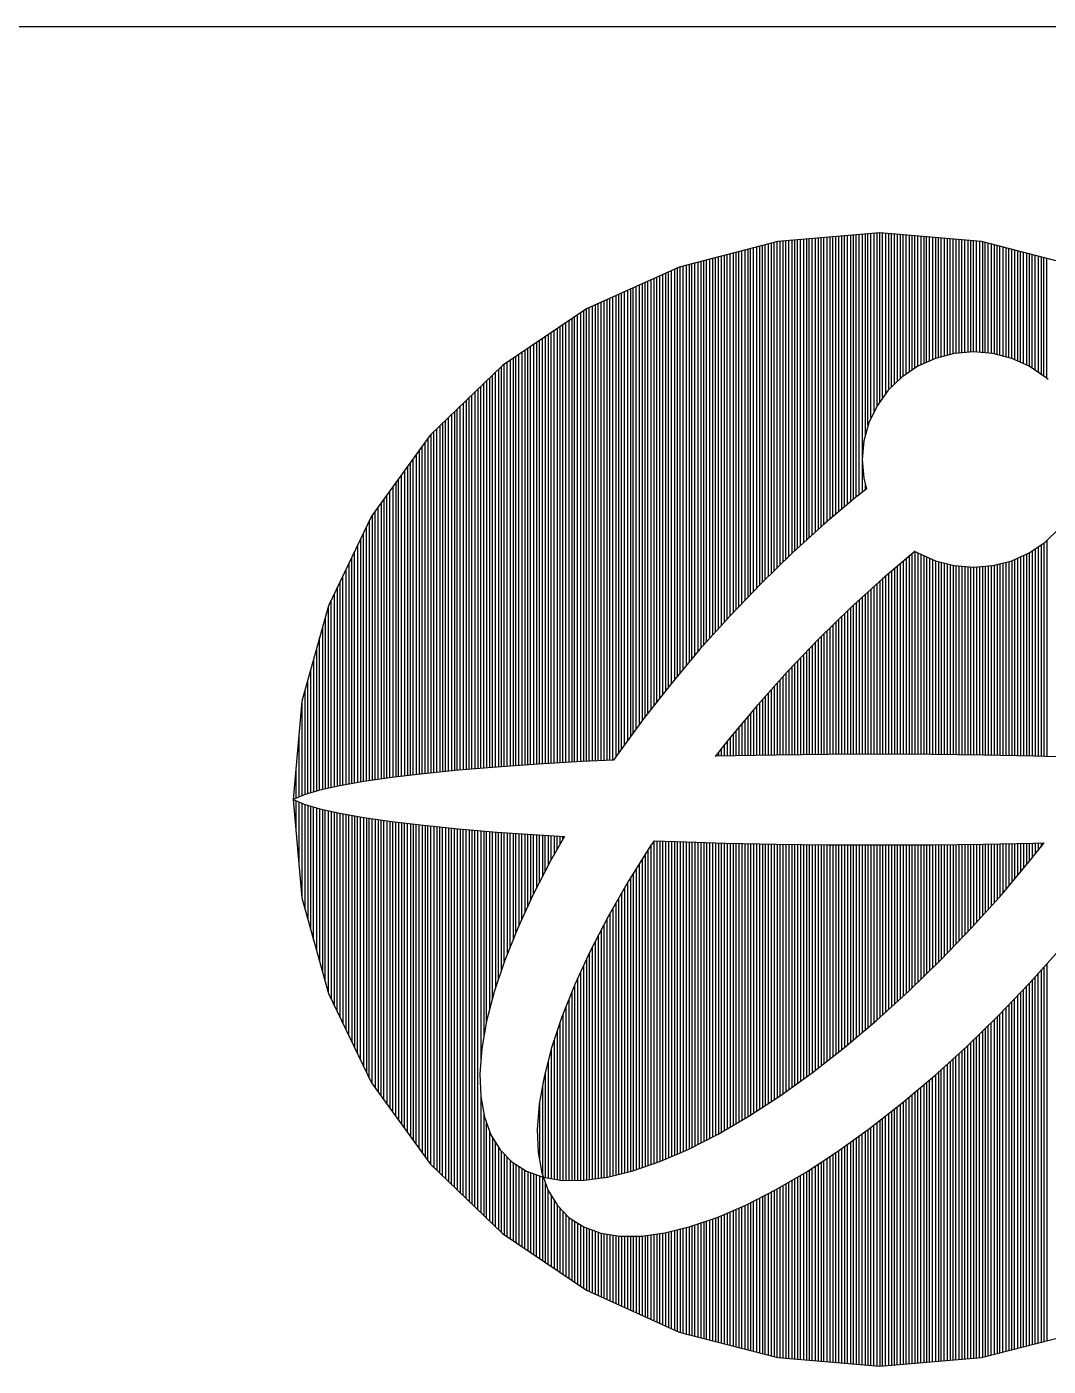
# Model space of a CAD drawing. Header units: millimetres. Extents: x 112 to 1408, y 148 to 1021.
# Drawn here: x 338.23 to 343.19, y 314.5 to 321 of the extents above; entities that cross this region are included whole.
import ezdxf

# ---------------------------------------------------------------- set-up
doc = ezdxf.new("R2010")
doc.units = ezdxf.units.MM
doc.layers.get('0').update_dxf_attribs({"color": 5, "lineweight": 30})

msp = doc.modelspace()

# ---------------------------------------------------------------- linework, layer by layer
for p, q in [((391.0205, 320.9994), (247.0205, 320.9994)), ((342.3247, 319.1029), (342.3247, 319.9951)), ((342.339, 319.9966), (342.339, 319.1327)), ((342.3532, 319.9979), (342.3532, 319.1584)), ((342.3675, 319.1812), (342.3675, 319.9994)), ((342.3817, 319.2016), (342.3817, 319.9979)), ((342.3959, 319.9967), (342.3959, 319.2201)), ((342.4102, 319.9952), (342.4102, 319.237)), ((341.7696, 319.9306), (341.7696, 318.2751)), ((341.7838, 319.9343), (341.7838, 318.2902)), ((341.7981, 318.3049), (341.7981, 319.9382)), ((341.8123, 318.3191), (341.8123, 319.9416)), ((341.8265, 319.9449), (341.8265, 318.3326)), ((341.8408, 319.9486), (341.8408, 318.3466)), ((341.855, 318.3604), (341.855, 319.9526)), ((341.8692, 318.3741), (341.8692, 319.9569)), ((341.8835, 319.9584), (341.8835, 318.3879)), ((341.8977, 319.9597), (341.8977, 318.4016)), ((341.9119, 318.4154), (341.9119, 319.9609)), ((341.9262, 318.4291), (341.9262, 319.9619)), ((341.9404, 319.9627), (341.9404, 318.4429)), ((341.9546, 319.9642), (341.9546, 318.4566)), ((341.9689, 318.4696), (341.9689, 319.9652)), ((341.9831, 318.482), (341.9831, 319.9664)), ((341.9973, 319.968), (341.9973, 318.4951)), ((342.0116, 319.9691), (342.0116, 318.5083)), ((342.0258, 318.5218), (342.0258, 319.9702)), ((342.0401, 318.5348), (342.0401, 319.9719)), ((342.0543, 319.9725), (342.0543, 318.5474)), ((342.0685, 319.9743), (342.0685, 318.5605)), ((342.0828, 318.5738), (342.0828, 319.9746)), ((342.097, 318.5859), (342.097, 319.9763)), ((342.1112, 319.9774), (342.1112, 318.5985)), ((342.1255, 319.9784), (342.1255, 318.6106)), ((342.1397, 318.6222), (342.1397, 319.9799)), ((342.1539, 318.6342), (342.1539, 319.9808)), ((342.1682, 319.9821), (342.1682, 318.6464)), ((342.1824, 319.9832), (342.1824, 318.6582)), ((342.1966, 318.6711), (342.1966, 319.9847)), ((342.2109, 318.6821), (342.2109, 319.9856)), ((342.2251, 319.9868), (342.2251, 318.6952)), ((342.2393, 319.9884), (342.2393, 318.7069)), ((342.2536, 318.7187), (342.2536, 319.9891)), ((342.2678, 318.7302), (342.2678, 319.9903)), ((342.282, 319.992), (342.282, 318.742)), ((342.2963, 319.9928), (342.2963, 319.0176)), ((342.3105, 319.0666), (342.3105, 319.994)), ((342.4244, 319.2526), (342.4244, 319.9939)), ((342.4386, 319.267), (342.4386, 319.9936)), ((342.4529, 319.9911), (342.4529, 319.2804)), ((342.4671, 319.9911), (342.4671, 319.2929)), ((342.4813, 319.3045), (342.4813, 319.9901)), ((342.4956, 319.3153), (342.4956, 319.9884)), ((342.5098, 319.9868), (342.5098, 319.3254)), ((342.524, 319.9856), (342.524, 319.3348)), ((342.5383, 319.3437), (342.5383, 319.9848)), ((342.5525, 319.3519), (342.5525, 319.9833)), ((342.5667, 319.9821), (342.5667, 319.3595)), ((342.581, 319.9807), (342.581, 319.3667)), ((342.5952, 319.3733), (342.5952, 319.9801)), ((342.6094, 319.3795), (342.6094, 319.9785)), ((342.6237, 319.9775), (342.6237, 319.3851)), ((342.6379, 319.9767), (342.6379, 319.3904)), ((342.6521, 319.3951), (342.6521, 319.9752)), ((342.6664, 319.3995), (342.6664, 319.974)), ((342.6806, 319.9731), (342.6806, 319.4035)), ((342.6948, 319.9719), (342.6948, 319.407)), ((342.7091, 319.4102), (342.7091, 319.9704)), ((342.7233, 319.4129), (342.7233, 319.9691)), ((342.7376, 319.9676), (342.7376, 319.4153)), ((342.7518, 319.9668), (342.7518, 319.4173)), ((342.766, 319.419), (342.766, 319.9655)), ((342.7803, 319.4202), (342.7803, 319.9642)), ((342.7945, 319.9625), (342.7945, 319.4212)), ((342.8087, 319.9622), (342.8087, 319.4217)), ((342.823, 319.4219), (342.823, 319.9609)), ((342.8372, 319.4217), (342.8372, 319.9594)), ((342.8514, 319.9581), (342.8514, 319.4212)), ((342.8657, 319.956), (342.8657, 319.4202)), ((342.8799, 319.419), (342.8799, 319.9526)), ((342.8941, 319.4173), (342.8941, 319.9494)), ((342.9084, 319.945), (342.9084, 319.4153)), ((342.9226, 319.9416), (342.9226, 319.4129)), ((342.9368, 319.4102), (342.9368, 319.9385)), ((342.9511, 319.407), (342.9511, 319.9347)), ((342.9653, 319.9306), (342.9653, 319.4035)), ((341.5276, 318.0147), (341.5276, 319.8679)), ((341.5418, 319.8718), (341.5418, 318.0309)), ((341.5561, 319.8756), (341.5561, 318.0469)), ((341.5703, 318.0624), (341.5703, 319.8792)), ((341.5845, 318.0785), (341.5845, 319.8825)), ((341.5988, 319.8866), (341.5988, 318.0936)), ((341.613, 319.8894), (341.613, 318.1101)), ((341.6272, 318.1261), (341.6272, 319.8921)), ((341.6415, 318.1423), (341.6415, 319.8976)), ((341.6557, 319.9004), (341.6557, 318.1569)), ((341.6699, 319.9044), (341.6699, 318.1712)), ((341.6842, 318.1867), (341.6842, 319.9086)), ((341.6984, 318.2009), (341.6984, 319.9119)), ((341.7127, 319.9155), (341.7127, 318.2156)), ((341.7269, 319.9196), (341.7269, 318.2311)), ((341.7411, 318.2452), (341.7411, 319.9233)), ((341.7554, 318.2605), (341.7554, 319.9272)), ((342.9795, 319.9274), (342.9795, 319.3995)), ((342.9938, 319.3951), (342.9938, 319.9237)), ((343.008, 319.3904), (343.008, 319.9196)), ((343.0222, 319.9158), (343.0222, 319.3851)), ((343.0365, 319.912), (343.0365, 319.3795)), ((343.0507, 319.3733), (343.0507, 319.9086)), ((343.065, 319.3667), (343.065, 319.9054)), ((343.0792, 319.901), (343.0792, 319.3595)), ((343.0934, 319.8976), (343.0934, 319.3519)), ((343.1077, 319.3437), (343.1077, 319.8932)), ((343.1219, 319.3348), (343.1219, 319.8906)), ((343.1361, 319.8866), (343.1361, 319.3254)), ((343.1504, 319.8822), (343.1504, 319.3153)), ((343.1646, 319.3045), (343.1646, 319.8793)), ((343.1788, 319.2929), (343.1788, 319.8756)), ((341.3283, 319.8037), (341.3283, 317.778)), ((341.3425, 317.7966), (341.3425, 319.8103)), ((341.3568, 317.8138), (341.3568, 319.8165)), ((341.371, 319.8227), (341.371, 317.8311)), ((341.3853, 319.8297), (341.3853, 317.8483)), ((341.3995, 317.8648), (341.3995, 319.8348)), ((341.4137, 317.8819), (341.4137, 319.8379)), ((341.428, 319.8419), (341.428, 317.8984)), ((341.4422, 319.8458), (341.4422, 317.916)), ((341.4564, 317.9327), (341.4564, 319.8499)), ((341.4707, 317.9501), (341.4707, 319.8536)), ((341.4849, 319.8568), (341.4849, 317.9671)), ((341.4991, 319.86), (341.4991, 317.9836)), ((341.5134, 317.9996), (341.5134, 319.8646)), ((341.186, 317.5936), (341.186, 319.7397)), ((341.2002, 319.7458), (341.2002, 317.6124)), ((341.2144, 319.7523), (341.2144, 317.6323)), ((341.2287, 317.6509), (341.2287, 319.7589)), ((341.2429, 317.6696), (341.2429, 319.7656)), ((341.2571, 319.7716), (341.2571, 317.6866)), ((341.2714, 319.7783), (341.2714, 317.7049)), ((341.2856, 317.7234), (341.2856, 319.7849)), ((341.2998, 317.7416), (341.2998, 319.7911)), ((341.3141, 319.7972), (341.3141, 317.7601)), ((341.0436, 319.6753), (341.0436, 317.4395)), ((341.0579, 317.4402), (341.0579, 319.6815)), ((341.0721, 317.4409), (341.0721, 319.688)), ((341.0863, 319.6941), (341.0863, 317.4563)), ((341.1006, 319.7007), (341.1006, 317.4767)), ((341.1148, 317.4966), (341.1148, 319.7079)), ((341.129, 317.5161), (341.129, 319.7141)), ((341.1433, 319.72), (341.1433, 317.5354)), ((341.1575, 319.7271), (341.1575, 317.5546)), ((341.1717, 317.5739), (341.1717, 319.7336)), ((340.9155, 319.611), (340.9155, 317.4336)), ((340.9297, 319.621), (340.9297, 317.4339)), ((340.944, 317.4347), (340.944, 319.6309)), ((340.9582, 317.4364), (340.9582, 319.6371)), ((340.9724, 319.643), (340.9724, 317.4364)), ((340.9867, 319.6501), (340.9867, 317.4367)), ((341.0009, 317.4374), (341.0009, 319.6563)), ((341.0151, 317.4386), (341.0151, 319.6622)), ((341.0294, 319.6694), (341.0294, 317.4391)), ((340.8159, 319.5439), (340.8159, 317.4281)), ((340.8301, 317.4286), (340.8301, 319.554)), ((340.8443, 317.4292), (340.8443, 319.5633)), ((340.8586, 319.5731), (340.8586, 317.4303)), ((340.8728, 319.5825), (340.8728, 317.4309)), ((340.887, 317.4323), (340.887, 319.5918)), ((340.9013, 317.4327), (340.9013, 319.6017)), ((340.7162, 317.4226), (340.7162, 319.4769)), ((340.7305, 317.4226), (340.7305, 319.4863)), ((340.7447, 319.4961), (340.7447, 317.4239)), ((340.7589, 319.5055), (340.7589, 317.4247)), ((340.7732, 317.4254), (340.7732, 319.5154)), ((340.7874, 317.4264), (340.7874, 319.5248)), ((340.8016, 319.5341), (340.8016, 317.4264)), ((340.6308, 319.4191), (340.6308, 317.4168)), ((340.645, 319.4278), (340.645, 317.4171)), ((340.6593, 317.4185), (340.6593, 319.4384)), ((340.6735, 317.4199), (340.6735, 319.4471)), ((340.6877, 319.4576), (340.6877, 317.4199)), ((340.702, 319.4665), (340.702, 317.4206)), ((340.5312, 319.3499), (340.5312, 317.4089)), ((340.5454, 317.4116), (340.5454, 319.361)), ((340.5596, 317.4116), (340.5596, 319.3704)), ((340.5739, 319.3806), (340.5739, 317.4116)), ((340.5881, 319.3897), (340.5881, 317.4144)), ((340.6023, 317.4144), (340.6023, 319.3999)), ((340.6166, 317.4159), (340.6166, 319.4089)), ((340.46, 319.2807), (340.46, 317.4034)), ((340.4742, 319.2948), (340.4742, 317.4061)), ((340.4885, 317.4061), (340.4885, 319.3084)), ((340.5027, 317.4089), (340.5027, 319.3226)), ((340.5169, 319.3358), (340.5169, 317.4089)), ((340.4031, 319.226), (340.4031, 317.4006)), ((340.4173, 319.2393), (340.4173, 317.4006)), ((340.4315, 317.4006), (340.4315, 319.2532)), ((340.4458, 317.4034), (340.4458, 319.2676)), ((340.3319, 317.3924), (340.3319, 319.1575)), ((340.3461, 319.1709), (340.3461, 317.3951)), ((340.3604, 319.1842), (340.3604, 317.3951)), ((340.3746, 317.3979), (340.3746, 319.1986)), ((340.3888, 317.3979), (340.3888, 319.212)), ((340.2607, 317.3869), (340.2607, 319.0888)), ((340.2749, 317.3869), (340.2749, 319.1024)), ((340.2892, 319.1163), (340.2892, 317.3896)), ((340.3034, 319.1297), (340.3034, 317.3896)), ((340.3176, 317.3924), (340.3176, 319.1435)), ((340.2038, 317.3814), (340.2038, 319.0336)), ((340.218, 317.3814), (340.218, 319.0479)), ((340.2322, 319.0611), (340.2322, 317.3841)), ((340.2465, 319.0749), (340.2465, 317.3841)), ((340.1468, 317.3759), (340.1468, 318.962)), ((340.1611, 317.3759), (340.1611, 318.9819)), ((340.1753, 319.0011), (340.1753, 317.3786)), ((340.1895, 319.0199), (340.1895, 317.3786)), ((340.1041, 317.3704), (340.1041, 318.9021)), ((340.1184, 318.9221), (340.1184, 317.3704)), ((340.1326, 318.9424), (340.1326, 317.3731)), ((340.0614, 318.8444), (340.0614, 317.3649)), ((340.0757, 318.8636), (340.0757, 317.3676)), ((340.0899, 317.3676), (340.0899, 318.8829)), ((340.0045, 318.7657), (340.0045, 317.3566)), ((340.0187, 318.785), (340.0187, 317.3594)), ((340.033, 317.3621), (340.033, 318.8045)), ((340.0472, 317.3621), (340.0472, 318.8247)), ((342.2963, 318.7798), (342.2963, 318.7526)), ((339.9618, 318.7069), (339.9618, 317.3511)), ((339.976, 317.3539), (339.976, 318.7261)), ((339.9902, 317.3566), (339.9902, 318.7463)), ((342.2594, 318.7236), (342.1023, 318.5907)), ((342.2594, 318.7236), (342.3025, 318.7573)), ((339.9191, 317.3456), (339.9191, 318.6471)), ((339.9333, 317.3484), (339.9333, 318.667)), ((339.9475, 318.6871), (339.9475, 317.3484)), ((339.8764, 317.3401), (339.8764, 318.5713)), ((339.8906, 318.5996), (339.8906, 317.3401)), ((339.9048, 318.6271), (339.9048, 317.3429)), ((342.1023, 318.5907), (341.9461, 318.4487)), ((339.8479, 318.5116), (339.8479, 317.3346)), ((339.8621, 317.3374), (339.8621, 318.5419)), ((343.1788, 318.5059), (343.1788, 317.4585)), ((339.8194, 317.3291), (339.8194, 318.4539)), ((339.8337, 318.4826), (339.8337, 317.3319)), ((341.9461, 318.4487), (341.7922, 318.2986)), ((342.5396, 318.4543), (342.3809, 318.3201)), ((342.524, 318.4412), (342.524, 317.4688)), ((342.5383, 318.4532), (342.5383, 317.4687)), ((342.5525, 318.4469), (342.5525, 317.4687)), ((342.5667, 318.4393), (342.5667, 317.4686)), ((343.0792, 318.4393), (343.0792, 317.4611)), ((343.0934, 318.4469), (343.0934, 317.4608)), ((343.1077, 318.4551), (343.1077, 317.4605)), ((343.1219, 318.464), (343.1219, 317.4601)), ((343.1361, 318.4734), (343.1361, 317.4597)), ((343.1504, 318.4835), (343.1504, 317.4593)), ((343.1646, 318.4943), (343.1646, 317.4589)), ((339.791, 318.3934), (339.791, 317.3236)), ((339.8052, 317.3264), (339.8052, 318.4236)), ((342.4529, 318.381), (342.4529, 317.4691)), ((342.4671, 318.393), (342.4671, 317.469)), ((342.4813, 318.4051), (342.4813, 317.4689)), ((342.4956, 318.4171), (342.4956, 317.4689)), ((342.5098, 318.4291), (342.5098, 317.4688)), ((342.581, 318.4321), (342.581, 317.4685)), ((342.5952, 318.4255), (342.5952, 317.4685)), ((342.6094, 318.4193), (342.6094, 317.4684)), ((342.6237, 318.4137), (342.6237, 317.4683)), ((342.6379, 318.4084), (342.6379, 317.4682)), ((342.6521, 318.4037), (342.6521, 317.468)), ((342.6664, 318.3993), (342.6664, 317.4678)), ((342.6806, 318.3953), (342.6806, 317.4676)), ((342.6948, 318.3918), (342.6948, 317.4675)), ((342.7091, 318.3886), (342.7091, 317.4673)), ((342.7233, 318.3859), (342.7233, 317.4671)), ((342.7376, 318.3835), (342.7376, 317.467)), ((342.7518, 318.3815), (342.7518, 317.4668)), ((342.766, 318.3798), (342.766, 317.4666)), ((342.7803, 318.3786), (342.7803, 317.4664)), ((342.7945, 318.3776), (342.7945, 317.4663)), ((342.8087, 318.3771), (342.8087, 317.4661)), ((342.823, 318.3769), (342.823, 317.4659)), ((342.8372, 318.3771), (342.8372, 317.4657)), ((342.8514, 318.3776), (342.8514, 317.4656)), ((342.8657, 318.3786), (342.8657, 317.4654)), ((342.8799, 318.3798), (342.8799, 317.4651)), ((342.8941, 318.3815), (342.8941, 317.4649)), ((342.9084, 318.3835), (342.9084, 317.4646)), ((342.9226, 318.3859), (342.9226, 317.4643)), ((342.9368, 318.3886), (342.9368, 317.464)), ((342.9511, 318.3918), (342.9511, 317.4637)), ((342.9653, 318.3953), (342.9653, 317.4634)), ((342.9795, 318.3993), (342.9795, 317.4631)), ((342.9938, 318.4037), (342.9938, 317.4628)), ((343.008, 318.4084), (343.008, 317.4625)), ((343.0222, 318.4137), (343.0222, 317.4622)), ((343.0365, 318.4193), (343.0365, 317.4619)), ((343.0507, 318.4255), (343.0507, 317.4617)), ((343.065, 318.4321), (343.065, 317.4614)), ((339.7483, 318.3054), (339.7483, 317.3181)), ((339.7625, 317.3181), (339.7625, 318.3356)), ((339.7767, 318.3651), (339.7767, 317.3209)), ((342.3809, 318.3201), (342.2247, 318.1781)), ((342.3675, 318.3079), (342.3675, 317.4694)), ((342.3817, 318.3208), (342.3817, 317.4693)), ((342.3959, 318.3328), (342.3959, 317.4693)), ((342.4102, 318.3449), (342.4102, 317.4692)), ((342.4244, 318.3569), (342.4244, 317.4692)), ((342.4386, 318.369), (342.4386, 317.4691)), ((339.7198, 318.2461), (339.7198, 317.3099)), ((339.734, 318.2764), (339.734, 317.3126)), ((341.7922, 318.2986), (341.6415, 318.1415)), ((342.2963, 318.2432), (342.2963, 317.4691)), ((342.3105, 318.2561), (342.3105, 317.4692)), ((342.3247, 318.2691), (342.3247, 317.4692)), ((342.339, 318.282), (342.339, 317.4693)), ((342.3532, 318.295), (342.3532, 317.4693)), ((339.6913, 318.1844), (339.6913, 317.3044)), ((339.7056, 317.3071), (339.7056, 318.2172)), ((342.2247, 318.1781), (342.0708, 318.028)), ((342.2251, 318.1784), (342.2251, 317.4688)), ((342.2393, 318.1914), (342.2393, 317.4689)), ((342.2536, 318.2043), (342.2536, 317.4689)), ((342.2678, 318.2173), (342.2678, 317.469)), ((342.282, 318.2302), (342.282, 317.4691)), ((339.6771, 318.1349), (339.6771, 317.3016)), ((341.6415, 318.1415), (341.4953, 317.9787)), ((342.1682, 318.1229), (342.1682, 317.4686)), ((342.1824, 318.1368), (342.1824, 317.4687)), ((342.1966, 318.1507), (342.1966, 317.4687)), ((342.2109, 318.1646), (342.2109, 317.4688)), ((339.6628, 318.0826), (339.6628, 317.2989)), ((342.097, 318.0536), (342.097, 317.4682)), ((342.1112, 318.0674), (342.1112, 317.4683)), ((342.1255, 318.0813), (342.1255, 317.4684)), ((342.1397, 318.0952), (342.1397, 317.4685)), ((342.1539, 318.1091), (342.1539, 317.4685)), ((339.6344, 317.9809), (339.6344, 317.2906)), ((339.6486, 317.2961), (339.6486, 318.0331)), ((342.0708, 318.028), (341.9201, 317.8709)), ((342.0258, 317.9811), (342.0258, 317.4673)), ((342.0401, 317.996), (342.0401, 317.4675)), ((342.0543, 318.0108), (342.0543, 317.4676)), ((342.0685, 318.0257), (342.0685, 317.4678)), ((342.0828, 318.0397), (342.0828, 317.468)), ((339.6201, 317.9286), (339.6201, 317.2851)), ((341.4953, 317.9787), (341.3547, 317.8113)), ((341.9689, 317.9218), (341.9689, 317.4666)), ((341.9831, 317.9366), (341.9831, 317.4668)), ((341.9973, 317.9515), (341.9973, 317.467)), ((342.0116, 317.9663), (342.0116, 317.4671)), ((339.6059, 317.8791), (339.6059, 317.281)), ((341.9201, 317.8709), (341.7739, 317.7081)), ((341.9119, 317.8618), (341.9119, 317.4659)), ((341.9262, 317.8772), (341.9262, 317.4661)), ((341.9404, 317.8921), (341.9404, 317.4663)), ((341.9546, 317.9069), (341.9546, 317.4664)), ((339.5917, 317.2769), (339.5917, 317.8269)), ((341.3547, 317.8113), (341.2207, 317.6407)), ((341.855, 317.7984), (341.855, 317.4651)), ((341.8692, 317.8143), (341.8692, 317.4654)), ((341.8835, 317.8301), (341.8835, 317.4656)), ((341.8977, 317.846), (341.8977, 317.4657)), ((339.5774, 317.7746), (339.5774, 317.2728)), ((341.7981, 317.735), (341.7981, 317.464)), ((341.8123, 317.7509), (341.8123, 317.4643)), ((341.8265, 317.7667), (341.8265, 317.4646)), ((341.8408, 317.7826), (341.8408, 317.4649)), ((339.5632, 317.7196), (339.5632, 317.2673)), ((341.7739, 317.7081), (341.6333, 317.5407)), ((341.7411, 317.6691), (341.7411, 317.4628)), ((341.7554, 317.686), (341.7554, 317.4631)), ((341.7696, 317.703), (341.7696, 317.4634)), ((341.7838, 317.7191), (341.7838, 317.4637)), ((341.2207, 317.6407), (341.0944, 317.4682)), ((341.6842, 317.6013), (341.6842, 317.4617)), ((341.6984, 317.6183), (341.6984, 317.4619)), ((341.7127, 317.6352), (341.7127, 317.4622)), ((341.7269, 317.6521), (341.7269, 317.4625)), ((339.549, 317.5629), (339.549, 317.2618)), ((341.6333, 317.5407), (341.569, 317.4589)), ((341.6272, 317.5331), (341.6272, 317.4605)), ((341.6415, 317.5505), (341.6415, 317.4608)), ((341.6557, 317.5674), (341.6557, 317.4611)), ((341.6699, 317.5844), (341.6699, 317.4614)), ((341.0944, 317.4682), (341.076, 317.4411)), ((341.8655, 317.4654), (341.5693, 317.4593)), ((341.5845, 317.4787), (341.5845, 317.4593)), ((341.5988, 317.4968), (341.5988, 317.4597)), ((341.613, 317.5149), (341.613, 317.4601)), ((342.1155, 317.4684), (341.8655, 317.4654)), ((342.3675, 317.4694), (342.1155, 317.4684)), ((342.6194, 317.4684), (342.3675, 317.4694)), ((342.8694, 317.4654), (342.6194, 317.4684)), ((343.1157, 317.4603), (342.8694, 317.4654)), ((343.3562, 317.4533), (343.1157, 317.4603)), ((339.5347, 317.4006), (339.5347, 317.2555)), ((340.5092, 317.4071), (340.3233, 317.3914)), ((340.7093, 317.4213), (340.5092, 317.4071)), ((340.922, 317.4337), (340.7093, 317.4213)), ((341.076, 317.4411), (340.922, 317.4337)), ((339.8639, 317.3363), (339.7474, 317.3157)), ((339.9994, 317.3559), (339.8639, 317.3363)), ((340.1529, 317.3743), (339.9994, 317.3559)), ((340.3233, 317.3914), (340.1529, 317.3743)), ((339.5751, 317.2721), (339.5205, 317.2494)), ((339.6509, 317.2942), (339.5751, 317.2721)), ((339.7474, 317.3157), (339.6509, 317.2942)), ((339.5205, 317.2494), (339.5751, 317.2267)), ((339.5347, 317.2435), (339.5347, 317.0925)), ((339.549, 317.2373), (339.549, 316.9348)), ((339.5632, 317.2318), (339.5632, 316.7783)), ((339.5751, 317.2267), (339.6509, 317.2046)), ((339.5774, 317.2261), (339.5774, 316.7219)), ((339.5917, 317.2219), (339.5917, 316.6708)), ((339.6059, 317.2176), (339.6059, 316.6199)), ((339.6201, 316.5689), (339.6201, 317.2137)), ((339.6344, 317.2093), (339.6344, 316.5178)), ((339.6486, 317.2052), (339.6486, 316.4656)), ((339.6509, 317.2046), (339.7474, 317.1831)), ((339.6628, 317.2013), (339.6628, 316.414)), ((339.6771, 316.364), (339.6771, 317.1988)), ((339.6913, 317.1958), (339.6913, 316.312)), ((339.7056, 317.1919), (339.7056, 316.2815)), ((339.7198, 317.1889), (339.7198, 316.2519)), ((339.734, 316.2225), (339.734, 317.1859)), ((339.7474, 317.1831), (339.8639, 317.1625)), ((339.7483, 317.1832), (339.7483, 316.1925)), ((339.7625, 317.1806), (339.7625, 316.1631)), ((339.7767, 317.1779), (339.7767, 316.1339)), ((339.791, 316.1045), (339.791, 317.1753)), ((339.8052, 317.1728), (339.8052, 316.0752)), ((339.8194, 317.1701), (339.8194, 316.0455)), ((339.8337, 316.0159), (339.8337, 317.168)), ((339.8479, 315.9861), (339.8479, 317.1655)), ((339.8621, 317.1627), (339.8621, 315.9572)), ((339.8639, 317.1625), (339.9994, 317.1429)), ((339.8764, 317.1604), (339.8764, 315.9268)), ((339.8906, 315.8975), (339.8906, 317.1584)), ((339.9048, 315.8702), (339.9048, 317.1563)), ((339.9191, 317.1542), (339.9191, 315.851)), ((339.9333, 317.1522), (339.9333, 315.8313)), ((339.9475, 315.8116), (339.9475, 317.1506)), ((339.9618, 315.7919), (339.9618, 317.1485)), ((339.976, 317.1462), (339.976, 315.7724)), ((339.9902, 317.1442), (339.9902, 315.7527)), ((339.9994, 317.1429), (340.1529, 317.1245)), ((340.0045, 315.7332), (340.0045, 317.1426)), ((340.0187, 315.7133), (340.0187, 317.1407)), ((340.033, 317.1391), (340.033, 315.6936)), ((340.0472, 317.1373), (340.0472, 315.6737)), ((340.0614, 315.6549), (340.0614, 317.1352)), ((340.0757, 315.6349), (340.0757, 317.1334)), ((340.0899, 317.1318), (340.0899, 315.6152)), ((340.1041, 317.1297), (340.1041, 315.5957)), ((340.1184, 315.5761), (340.1184, 317.1285)), ((340.1326, 315.5566), (340.1326, 317.1269)), ((340.1468, 317.1249), (340.1468, 315.5369)), ((340.1529, 317.1245), (340.3233, 317.1074)), ((340.1611, 317.1235), (340.1611, 315.5169)), ((340.1753, 315.4974), (340.1753, 317.1221)), ((340.1895, 315.4793), (340.1895, 317.1208)), ((340.2038, 317.1189), (340.2038, 315.4655)), ((340.218, 317.1178), (340.218, 315.4516)), ((340.2322, 315.4379), (340.2322, 317.1163)), ((340.2465, 315.4239), (340.2465, 317.1149)), ((340.2607, 317.1135), (340.2607, 315.4104)), ((340.2749, 317.1119), (340.2749, 315.3962)), ((340.2892, 315.3831), (340.2892, 317.1106)), ((340.3034, 315.3687), (340.3034, 317.1092)), ((340.3176, 317.1076), (340.3176, 315.3552)), ((340.3233, 317.1074), (340.5092, 317.0917)), ((340.3319, 317.1064), (340.3319, 315.3415)), ((340.3461, 315.3282), (340.3461, 317.1057)), ((340.3604, 315.314), (340.3604, 317.1041)), ((340.3746, 317.103), (340.3746, 315.3)), ((340.3888, 317.1018), (340.3888, 315.2863)), ((340.4031, 315.273), (340.4031, 317.1005)), ((340.4173, 315.2589), (340.4173, 317.0993)), ((340.4315, 317.098), (340.4315, 315.9761)), ((340.4458, 317.0968), (340.4458, 316.0944)), ((340.46, 316.1741), (340.46, 317.0959)), ((340.4742, 317.0945), (340.4742, 316.2291)), ((340.4885, 316.2841), (340.4885, 317.0936)), ((340.5027, 317.0922), (340.5027, 316.3336)), ((340.5092, 317.0917), (340.7093, 317.0775)), ((340.5169, 316.3776), (340.5169, 317.0913)), ((340.5312, 317.0895), (340.5312, 316.4194)), ((340.5454, 316.4629), (340.5454, 317.089)), ((340.5596, 317.0881), (340.5596, 316.4986)), ((340.5739, 316.5344), (340.5739, 317.087)), ((340.5881, 317.0858), (340.5881, 316.5701)), ((340.6023, 316.6059), (340.6023, 317.0851)), ((340.6166, 317.084), (340.6166, 316.6389)), ((340.6308, 316.6691), (340.6308, 317.0835)), ((340.645, 317.0821), (340.645, 316.7002)), ((340.6593, 316.7303), (340.6593, 317.0812)), ((340.6735, 317.0798), (340.6735, 316.7619)), ((340.6877, 316.7929), (340.6877, 317.0791)), ((340.702, 317.078), (340.702, 316.8195)), ((340.7093, 317.0775), (340.8384, 317.07)), ((340.7162, 316.8473), (340.7162, 317.0768)), ((340.7305, 317.0759), (340.7305, 316.8745)), ((340.7447, 316.9021), (340.7447, 317.0754)), ((340.7589, 317.0743), (340.7589, 316.9291)), ((340.8384, 317.07), (340.7707, 316.952)), ((340.7732, 316.9571), (340.7732, 317.0738)), ((340.7874, 317.0729), (340.7874, 316.9811)), ((340.8016, 317.0059), (340.8016, 317.0716)), ((340.8159, 317.071), (340.8159, 317.0306)), ((340.8301, 317.0558), (340.8301, 317.0706)), ((341.2553, 317.0244), (341.1472, 316.8519)), ((341.2724, 317.0495), (341.2553, 317.0244)), ((341.2571, 317.0271), (341.2571, 315.4774)), ((341.2714, 317.048), (341.2714, 315.4823)), ((341.2724, 317.0495), (341.3787, 317.0455)), ((341.2856, 317.049), (341.2856, 315.4872)), ((341.2998, 317.0485), (341.2998, 315.4921)), ((341.3141, 317.0479), (341.3141, 315.4982)), ((341.3283, 317.0474), (341.3283, 315.5043)), ((341.3425, 317.0468), (341.3425, 315.5104)), ((341.3568, 317.0463), (341.3568, 315.5166)), ((341.371, 317.0457), (341.371, 315.5227)), ((341.3787, 317.0455), (341.6192, 317.0385)), ((341.3853, 317.0453), (341.3853, 315.5288)), ((341.3995, 317.0449), (341.3995, 315.5349)), ((341.4137, 317.0444), (341.4137, 315.5411)), ((341.428, 317.044), (341.428, 315.5472)), ((341.4422, 317.0436), (341.4422, 315.5536)), ((341.4564, 317.0432), (341.4564, 315.5609)), ((341.4707, 317.0428), (341.4707, 315.5681)), ((341.4849, 317.0424), (341.4849, 315.5754)), ((341.4991, 317.042), (341.4991, 315.5826)), ((341.5134, 317.0415), (341.5134, 315.5899)), ((341.5276, 317.0411), (341.5276, 315.5971)), ((341.5418, 317.0407), (341.5418, 315.6044)), ((341.5561, 317.0403), (341.5561, 315.6116)), ((341.5703, 317.0399), (341.5703, 315.6189)), ((341.5845, 317.0395), (341.5845, 315.6263)), ((341.5988, 317.0391), (341.5988, 315.6346)), ((341.613, 317.0387), (341.613, 315.6429)), ((341.6192, 317.0385), (341.8655, 317.0334)), ((341.6272, 317.0383), (341.6272, 315.6512)), ((341.6415, 317.038), (341.6415, 315.6594)), ((341.6557, 317.0377), (341.6557, 315.6677)), ((341.6699, 317.0374), (341.6699, 315.676)), ((341.6842, 317.0371), (341.6842, 315.6843)), ((341.6984, 317.0369), (341.6984, 315.6926)), ((341.7127, 317.0366), (341.7127, 315.7009)), ((341.7269, 317.0363), (341.7269, 315.7092)), ((341.7411, 317.036), (341.7411, 315.7181)), ((341.7554, 317.0357), (341.7554, 315.7274)), ((341.7696, 317.0354), (341.7696, 315.7367)), ((341.7838, 317.0351), (341.7838, 315.746)), ((341.7981, 317.0348), (341.7981, 315.7552)), ((341.8123, 317.0345), (341.8123, 315.7645)), ((341.8265, 317.0342), (341.8265, 315.7738)), ((341.8408, 317.034), (341.8408, 315.7831)), ((341.855, 317.0337), (341.855, 315.7923)), ((341.8655, 317.0334), (342.1155, 317.0304)), ((341.8692, 317.0334), (341.8692, 315.8016)), ((341.8835, 317.0332), (341.8835, 315.8109)), ((341.8977, 317.0331), (341.8977, 315.821)), ((341.9119, 317.0329), (341.9119, 315.8312)), ((341.9262, 317.0327), (341.9262, 315.8414)), ((341.9404, 317.0325), (341.9404, 315.8517)), ((341.9546, 317.0324), (341.9546, 315.8619)), ((341.9689, 317.0322), (341.9689, 315.8721)), ((341.9831, 317.032), (341.9831, 315.8823)), ((341.9973, 317.0318), (341.9973, 315.8925)), ((342.0116, 317.0317), (342.0116, 315.9027)), ((342.0258, 317.0315), (342.0258, 315.9129)), ((342.0401, 317.0313), (342.0401, 315.9232)), ((342.0543, 317.0312), (342.0543, 315.9343)), ((342.0685, 317.031), (342.0685, 315.9454)), ((342.0828, 317.0308), (342.0828, 315.9566)), ((342.097, 317.0306), (342.097, 315.9677)), ((342.1112, 317.0305), (342.1112, 315.9788)), ((342.1155, 317.0304), (342.3675, 317.0294)), ((342.1255, 317.0304), (342.1255, 315.9899)), ((342.1397, 317.0303), (342.1397, 316.0011)), ((342.1539, 317.0303), (342.1539, 316.0122)), ((342.1682, 317.0302), (342.1682, 316.0233)), ((342.1824, 317.0301), (342.1824, 316.0345)), ((342.1966, 317.0301), (342.1966, 316.0456)), ((342.2109, 317.03), (342.2109, 316.0576)), ((342.2251, 317.03), (342.2251, 316.0697)), ((342.2393, 317.0299), (342.2393, 316.0817)), ((342.2536, 317.0299), (342.2536, 316.0937)), ((342.2678, 317.0298), (342.2678, 316.1058)), ((342.282, 317.0297), (342.282, 316.1178)), ((342.2963, 317.0297), (342.2963, 316.1298)), ((342.3105, 317.0296), (342.3105, 316.1419)), ((342.3247, 317.0296), (342.3247, 316.1539)), ((342.339, 317.0295), (342.339, 316.166)), ((342.3532, 317.0295), (342.3532, 316.178)), ((342.3675, 317.0294), (342.6194, 317.0304)), ((342.3675, 317.0294), (342.3675, 316.1909)), ((342.3817, 317.0295), (342.3817, 316.2038)), ((342.3959, 317.0295), (342.3959, 316.2168)), ((342.4102, 317.0296), (342.4102, 316.2297)), ((342.4244, 317.0296), (342.4244, 316.2427)), ((342.4386, 317.0297), (342.4386, 316.2556)), ((342.4529, 317.0297), (342.4529, 316.2686)), ((342.4671, 317.0298), (342.4671, 316.2815)), ((342.4813, 317.0299), (342.4813, 316.2945)), ((342.4956, 317.0299), (342.4956, 316.3074)), ((342.5098, 317.03), (342.5098, 316.3204)), ((342.524, 317.03), (342.524, 316.3342)), ((342.5383, 317.0301), (342.5383, 316.3481)), ((342.5525, 317.0301), (342.5525, 316.362)), ((342.5667, 317.0302), (342.5667, 316.3759)), ((342.581, 317.0303), (342.581, 316.3897)), ((342.5952, 317.0303), (342.5952, 316.4036)), ((342.6094, 317.0304), (342.6094, 316.4175)), ((342.6194, 317.0304), (342.8694, 317.0334)), ((342.6237, 317.0305), (342.6237, 316.4314)), ((342.6379, 317.0306), (342.6379, 316.4452)), ((342.6521, 317.0308), (342.6521, 316.4591)), ((342.6664, 317.031), (342.6664, 316.4732)), ((342.6806, 317.0312), (342.6806, 316.488)), ((342.6948, 317.0313), (342.6948, 316.5028)), ((342.7091, 317.0315), (342.7091, 316.5177)), ((342.7233, 317.0317), (342.7233, 316.5325)), ((342.7376, 317.0318), (342.7376, 316.5474)), ((342.7518, 317.032), (342.7518, 316.5622)), ((342.766, 317.0322), (342.766, 316.577)), ((342.7803, 317.0324), (342.7803, 316.5919)), ((342.7945, 317.0325), (342.7945, 316.6067)), ((342.8087, 317.0327), (342.8087, 316.6216)), ((342.823, 317.0329), (342.823, 316.637)), ((342.8372, 317.0331), (342.8372, 316.6528)), ((342.8514, 317.0332), (342.8514, 316.6687)), ((342.8657, 317.0334), (342.8657, 316.6845)), ((342.8694, 317.0334), (343.1157, 317.0385)), ((342.8799, 317.0337), (342.8799, 316.7004)), ((342.8941, 317.034), (342.8941, 316.7162)), ((342.9084, 317.0342), (342.9084, 316.7321)), ((342.9226, 317.0345), (342.9226, 316.748)), ((342.9368, 317.0348), (342.9368, 316.7638)), ((342.9511, 317.0351), (342.9511, 316.7797)), ((342.9653, 317.0354), (342.9653, 316.7958)), ((342.9795, 317.0357), (342.9795, 316.8128)), ((342.9938, 317.036), (342.9938, 316.8297)), ((343.008, 317.0363), (343.008, 316.8467)), ((343.0222, 317.0366), (343.0222, 316.8636)), ((343.0365, 317.0369), (343.0365, 316.8805)), ((343.0507, 317.0371), (343.0507, 316.8975)), ((343.065, 317.0374), (343.065, 316.9144)), ((343.0792, 317.0377), (343.0792, 316.9314)), ((343.0934, 317.038), (343.0934, 316.9483)), ((343.1016, 316.9581), (343.1659, 317.0399)), ((343.1077, 317.0383), (343.1077, 316.9657)), ((343.1154, 317.0385), (343.1659, 317.0399)), ((343.1219, 317.0387), (343.1219, 316.9839)), ((343.1361, 317.0391), (343.1361, 317.002)), ((343.1504, 317.0395), (343.1504, 317.0201)), ((340.7707, 316.952), (340.684, 316.7848)), ((341.2144, 316.9592), (341.2144, 315.4627)), ((341.2287, 316.9819), (341.2287, 315.4676)), ((341.2429, 317.0046), (341.2429, 315.4725)), ((342.961, 316.7907), (343.1016, 316.9581)), ((341.1717, 316.8911), (341.1717, 315.448)), ((341.186, 316.9138), (341.186, 315.4529)), ((341.2002, 316.9365), (341.2002, 315.4578)), ((341.1472, 316.8519), (341.0493, 316.6814)), ((341.129, 316.8203), (341.129, 315.4373)), ((341.1433, 316.8451), (341.1433, 315.4408)), ((341.1575, 316.8684), (341.1575, 315.4443)), ((340.684, 316.7848), (340.6091, 316.6222)), ((341.0863, 316.7459), (341.0863, 315.4267)), ((341.1006, 316.7707), (341.1006, 315.4303)), ((341.1148, 316.7955), (341.1148, 315.4338)), ((342.8148, 316.6279), (342.961, 316.7907)), ((341.0493, 316.6814), (340.9626, 316.5142)), ((341.0579, 316.6962), (341.0579, 315.4197)), ((341.0721, 316.721), (341.0721, 315.4232)), ((340.6091, 316.6222), (340.5464, 316.4653)), ((341.0151, 316.6155), (341.0151, 315.4127)), ((341.0294, 316.6429), (341.0294, 315.4146)), ((341.0436, 316.6704), (341.0436, 315.4165)), ((342.6641, 316.4708), (342.8148, 316.6279)), ((340.9867, 316.5606), (340.9867, 315.4089)), ((341.0009, 316.588), (341.0009, 315.4108)), ((340.9626, 316.5142), (340.8877, 316.3515)), ((340.9582, 316.5046), (340.9582, 315.405)), ((340.9724, 316.5331), (340.9724, 315.4069)), ((343.0934, 316.3573), (343.2396, 316.5201)), ((340.5464, 316.4653), (340.4966, 316.3155)), ((340.9297, 316.4428), (340.9297, 315.4016)), ((340.944, 316.4737), (340.944, 315.4031)), ((342.5098, 316.3204), (342.6641, 316.4708)), ((343.1646, 316.4359), (343.1646, 314.6193)), ((343.1788, 316.4519), (343.1788, 314.6231)), ((340.9013, 316.3811), (340.9013, 315.4015)), ((340.9155, 316.4119), (340.9155, 315.4015)), ((342.9427, 316.2002), (343.0934, 316.3573)), ((343.0934, 316.357), (343.0934, 314.6012)), ((343.1077, 316.3726), (343.1077, 314.6048)), ((343.1219, 314.6085), (343.1219, 316.3886)), ((343.1361, 314.6119), (343.1361, 316.4051)), ((343.1504, 316.4199), (343.1504, 314.6158)), ((340.4966, 316.3155), (340.4599, 316.1738)), ((340.8877, 316.3515), (340.825, 316.1947)), ((340.8728, 316.3143), (340.8728, 315.4014)), ((340.887, 316.35), (340.887, 315.4015)), ((342.354, 316.1787), (342.5102, 316.3207)), ((343.0365, 316.2979), (343.0365, 314.5863)), ((343.0507, 316.3121), (343.0507, 314.5904)), ((343.065, 314.5938), (343.065, 316.3276)), ((343.0792, 314.5975), (343.0792, 316.3419)), ((340.8443, 316.243), (340.8443, 315.4013)), ((340.8586, 316.2787), (340.8586, 315.4014)), ((342.9795, 316.238), (342.9795, 314.5717)), ((342.9938, 316.2536), (342.9938, 314.5754)), ((343.008, 314.5793), (343.008, 316.2676)), ((343.0222, 314.583), (343.0222, 316.2824)), ((340.4599, 316.1738), (340.4367, 316.0413)), ((340.825, 316.1947), (340.7752, 316.0449)), ((340.8159, 316.1672), (340.8159, 315.4033)), ((340.8301, 316.2074), (340.8301, 315.4013)), ((342.1966, 316.0456), (342.354, 316.1787)), ((342.7888, 316.0501), (342.9427, 316.2002)), ((342.9084, 314.5531), (342.9084, 316.1659)), ((342.9226, 316.1806), (342.9226, 314.5572)), ((342.9368, 316.1942), (342.9368, 314.5603)), ((342.9511, 314.5646), (342.9511, 316.2086)), ((342.9653, 314.5678), (342.9653, 316.2236)), ((340.8016, 316.1244), (340.8016, 315.4056)), ((342.8372, 314.5394), (342.8372, 316.0971)), ((342.8514, 314.5405), (342.8514, 316.1109)), ((342.8657, 316.1246), (342.8657, 314.5421)), ((342.8799, 316.1384), (342.8799, 314.546)), ((342.8941, 314.5497), (342.8941, 316.1521)), ((340.4367, 316.0413), (340.4271, 315.919)), ((340.7752, 316.0449), (340.7385, 315.9032)), ((340.7732, 316.037), (340.7732, 315.4101)), ((340.7874, 316.0816), (340.7874, 315.4078)), ((342.0401, 315.9232), (342.1969, 316.0458)), ((342.6326, 315.9081), (342.7888, 316.0501)), ((342.7803, 314.5346), (342.7803, 316.0421)), ((342.7945, 314.5357), (342.7945, 316.0559)), ((342.8087, 316.0694), (342.8087, 314.5366)), ((342.823, 316.0832), (342.823, 314.538)), ((340.7589, 315.982), (340.7589, 315.4123)), ((342.7091, 315.977), (342.7091, 314.5281)), ((342.7233, 314.5295), (342.7233, 315.9905)), ((342.7376, 314.5309), (342.7376, 316.0036)), ((342.7518, 316.0156), (342.7518, 314.532)), ((342.766, 316.0288), (342.766, 314.5329)), ((340.4271, 315.919), (340.4313, 315.8079)), ((340.7385, 315.9032), (340.7153, 315.7707)), ((340.7447, 315.927), (340.7447, 315.4146)), ((341.8847, 315.8117), (342.0401, 315.9232)), ((342.4755, 315.7752), (342.6326, 315.9081)), ((342.6237, 314.5213), (342.6237, 315.9004)), ((342.6379, 315.9129), (342.6379, 314.5222)), ((342.6521, 315.925), (342.6521, 314.5233)), ((342.6664, 314.5247), (342.6664, 315.9387)), ((342.6806, 314.5258), (342.6806, 315.9514)), ((342.6948, 315.964), (342.6948, 314.5269)), ((340.7305, 315.8571), (340.7305, 315.4305)), ((342.5525, 314.5153), (342.5525, 315.84)), ((342.5667, 314.5164), (342.5667, 315.8524)), ((342.581, 315.8639), (342.581, 314.5174)), ((342.5952, 315.8764), (342.5952, 314.519)), ((342.6094, 314.5199), (342.6094, 315.8881)), ((340.4313, 315.8079), (340.4491, 315.7088)), ((340.4315, 315.8056), (340.4315, 315.2454)), ((340.7153, 315.7707), (340.7057, 315.6484)), ((340.7162, 315.7758), (340.7162, 315.502)), ((341.7319, 315.7121), (341.8847, 315.8117)), ((342.3187, 315.6526), (342.4755, 315.7752)), ((342.4813, 315.7799), (342.4813, 314.5093)), ((342.4956, 314.5105), (342.4956, 315.7919)), ((342.5098, 314.5116), (342.5098, 315.8039)), ((342.524, 315.8163), (342.524, 314.5128)), ((342.5383, 315.8276), (342.5383, 314.5142)), ((340.4458, 315.7259), (340.4458, 315.2314)), ((340.4491, 315.7088), (340.4804, 315.6224)), ((341.5828, 315.6253), (341.7319, 315.7121)), ((342.3959, 314.502), (342.3959, 315.7129)), ((342.4102, 315.7238), (342.4102, 314.5032)), ((342.4244, 315.7349), (342.4244, 314.5045)), ((342.4386, 314.5054), (342.4386, 315.746)), ((342.4529, 314.5068), (342.4529, 315.7567)), ((342.4671, 315.7684), (342.4671, 314.5077)), ((340.46, 315.2176), (340.46, 315.6791)), ((340.7057, 315.6484), (340.7099, 315.5373)), ((342.1633, 315.5411), (342.3187, 315.6526)), ((342.3105, 315.6464), (342.3105, 314.5045)), ((342.3247, 314.5032), (342.3247, 315.6571)), ((342.339, 314.5022), (342.339, 315.6681)), ((342.3532, 315.6791), (342.3532, 314.5009)), ((342.3675, 315.6905), (342.3675, 314.4994)), ((342.3817, 314.5006), (342.3817, 315.7018)), ((340.4742, 315.6398), (340.4742, 315.2041)), ((340.4804, 315.6224), (340.5251, 315.5495)), ((340.4885, 315.6098), (340.4885, 315.1904)), ((340.5027, 315.176), (340.5027, 315.5866)), ((341.4387, 315.5518), (341.5828, 315.6253)), ((342.2251, 315.5853), (342.2251, 314.5116)), ((342.2393, 315.5953), (342.2393, 314.5103)), ((342.2536, 315.6058), (342.2536, 314.5091)), ((342.2678, 314.5082), (342.2678, 315.6159)), ((342.282, 314.5066), (342.282, 315.6261)), ((342.2963, 315.6361), (342.2963, 314.5057)), ((340.5169, 315.5621), (340.5169, 315.1627)), ((340.5251, 315.5495), (340.5827, 315.4905)), ((340.5312, 315.5428), (340.5312, 315.1483)), ((340.5454, 315.5286), (340.5454, 315.1373)), ((340.5596, 315.1276), (340.5596, 315.5141)), ((340.7099, 315.5373), (340.7277, 315.4382)), ((341.3006, 315.4924), (341.4387, 315.5518)), ((342.0105, 315.4415), (342.1633, 315.5411)), ((342.1255, 315.5165), (342.1255, 314.5199)), ((342.1397, 315.5251), (342.1397, 314.5188)), ((342.1539, 314.5174), (342.1539, 315.5347)), ((342.1682, 315.5444), (342.1682, 314.5165)), ((342.1824, 315.5541), (342.1824, 314.5151)), ((342.1966, 315.5644), (342.1966, 314.5142)), ((342.2109, 314.5128), (342.2109, 315.5746)), ((340.5739, 315.4994), (340.5739, 315.1182)), ((340.5827, 315.4905), (340.6528, 315.4459)), ((340.5881, 315.4866), (340.5881, 315.1086)), ((340.6023, 315.4774), (340.6023, 315.099)), ((340.6166, 315.4686), (340.6166, 315.0894)), ((340.6308, 315.4596), (340.6308, 315.08)), ((340.645, 315.0704), (340.645, 315.4509)), ((340.6528, 315.4459), (340.7349, 315.4161)), ((341.0466, 315.4169), (341.1696, 315.4473)), ((341.1696, 315.4473), (341.3006, 315.4924)), ((342.0258, 315.4514), (342.0258, 314.5282)), ((342.0401, 314.527), (342.0401, 315.4605)), ((342.0543, 315.4696), (342.0543, 314.5259)), ((342.0685, 315.4795), (342.0685, 314.5245)), ((342.0828, 315.4881), (342.0828, 314.5234)), ((342.097, 314.5222), (342.097, 315.4976)), ((342.1112, 315.5068), (342.1112, 314.5209)), ((340.6593, 315.4435), (340.6593, 315.0607)), ((340.6735, 315.4381), (340.6735, 315.0509)), ((340.6877, 315.4331), (340.6877, 315.0415)), ((340.702, 315.0319), (340.702, 315.428)), ((340.7162, 315.4228), (340.7162, 315.0219)), ((340.7277, 315.4382), (340.759, 315.3518)), ((340.7305, 315.4179), (340.7305, 315.0122)), ((340.7349, 315.4161), (340.8284, 315.4013)), ((340.7447, 315.3912), (340.7447, 315.0028)), ((340.8284, 315.4013), (340.9326, 315.4016)), ((340.9326, 315.4016), (341.0466, 315.4169)), ((341.8614, 315.3547), (342.0105, 315.4415)), ((341.9119, 315.3836), (341.9119, 314.5383)), ((341.9262, 314.5367), (341.9262, 315.3924)), ((341.9404, 315.4001), (341.9404, 314.5358)), ((341.9546, 315.4086), (341.9546, 314.5346)), ((341.9689, 315.4171), (341.9689, 314.5332)), ((341.9831, 314.5319), (341.9831, 315.4249)), ((341.9973, 315.4334), (341.9973, 314.5307)), ((342.0116, 315.4419), (342.0116, 314.5293)), ((340.7589, 314.9932), (340.7589, 315.3519)), ((340.759, 315.3518), (340.8037, 315.2789)), ((340.7732, 315.3281), (340.7732, 314.9836)), ((341.7173, 315.2812), (341.8614, 315.3547)), ((341.7981, 315.3222), (341.7981, 314.5607)), ((341.8123, 314.5571), (341.8123, 315.3293)), ((341.8265, 315.3363), (341.8265, 314.5532)), ((341.8408, 315.3441), (341.8408, 314.5497)), ((341.855, 315.3512), (341.855, 314.5463)), ((341.8692, 314.5424), (341.8692, 315.3589)), ((341.8835, 315.3675), (341.8835, 314.5403)), ((341.8977, 315.3748), (341.8977, 314.5392)), ((340.7874, 315.3051), (340.7874, 314.974)), ((340.8016, 315.2819), (340.8016, 314.9641)), ((340.8037, 315.2789), (340.8613, 315.2199)), ((340.8159, 315.2659), (340.8159, 314.9545)), ((340.8301, 315.2515), (340.8301, 314.9449)), ((341.5792, 315.2217), (341.7173, 315.2812)), ((341.6557, 315.2542), (341.6557, 314.5975)), ((341.6699, 315.2605), (341.6699, 314.594)), ((341.6842, 315.2667), (341.6842, 314.5903)), ((341.6984, 314.5865), (341.6984, 315.2729)), ((341.7127, 315.2787), (341.7127, 314.5828)), ((341.7269, 315.2859), (341.7269, 314.5791)), ((341.7411, 315.2926), (341.7411, 314.5755)), ((341.7554, 314.5716), (341.7554, 315.3003)), ((341.7696, 315.3079), (341.7696, 314.5679)), ((341.7838, 315.3149), (341.7838, 314.5644)), ((340.8443, 315.2369), (340.8443, 314.9352)), ((340.8586, 315.2226), (340.8586, 314.9258)), ((340.8613, 315.2199), (340.9314, 315.1753)), ((340.8728, 315.212), (340.8728, 314.9161)), ((340.887, 315.2034), (340.887, 314.9065)), ((340.9013, 315.1946), (340.9013, 314.8968)), ((340.9155, 315.1852), (340.9155, 314.887)), ((341.4482, 315.1767), (341.5792, 315.2217)), ((341.4849, 315.1896), (341.4849, 314.642)), ((341.4991, 315.1941), (341.4991, 314.6381)), ((341.5134, 315.199), (341.5134, 314.6346)), ((341.5276, 314.6307), (341.5276, 315.2042)), ((341.5418, 315.2089), (341.5418, 314.6271)), ((341.5561, 315.2135), (341.5561, 314.6231)), ((341.5703, 315.2186), (341.5703, 314.62)), ((341.5845, 314.6161), (341.5845, 315.224)), ((341.5988, 315.2298), (341.5988, 314.6126)), ((341.613, 315.2364), (341.613, 314.6085)), ((341.6272, 315.2419), (341.6272, 314.605)), ((341.6415, 314.6011), (341.6415, 315.2487)), ((340.9297, 315.1759), (340.9297, 314.8774)), ((340.9314, 315.1753), (341.0135, 315.1455)), ((340.944, 315.1704), (340.944, 314.868)), ((340.9582, 315.1657), (340.9582, 314.8614)), ((340.9724, 315.1598), (340.9724, 314.855)), ((340.9867, 315.1551), (340.9867, 314.849)), ((341.0009, 315.15), (341.0009, 314.8426)), ((341.0135, 315.1455), (341.107, 315.1307)), ((341.0151, 315.1456), (341.0151, 314.8359)), ((341.0294, 315.1429), (341.0294, 314.8294)), ((341.0436, 315.1404), (341.0436, 314.8229)), ((341.0579, 315.138), (341.0579, 314.8167)), ((341.0721, 315.1358), (341.0721, 314.8103)), ((341.0863, 315.134), (341.0863, 314.8039)), ((341.1006, 315.1319), (341.1006, 314.7974)), ((341.107, 315.1307), (341.2112, 315.131)), ((341.1148, 315.1305), (341.1148, 314.7912)), ((341.129, 315.1307), (341.129, 314.7847)), ((341.1433, 315.1303), (341.1433, 314.7783)), ((341.1575, 315.1302), (341.1575, 314.7719)), ((341.1717, 315.1309), (341.1717, 314.7655)), ((341.186, 315.1309), (341.186, 314.7586)), ((341.2002, 315.1309), (341.2002, 314.7527)), ((341.2112, 315.131), (341.3252, 315.1463)), ((341.2144, 315.1314), (341.2144, 314.7462)), ((341.2287, 315.1331), (341.2287, 314.7398)), ((341.2429, 314.7331), (341.2429, 315.1354)), ((341.2571, 315.1374), (341.2571, 314.7268)), ((341.2714, 315.1387), (341.2714, 314.7207)), ((341.2856, 315.1405), (341.2856, 314.714)), ((341.2998, 314.7076), (341.2998, 315.1429)), ((341.3141, 315.1444), (341.3141, 314.7012)), ((341.3252, 315.1463), (341.4482, 315.1767)), ((341.3283, 315.1468), (341.3283, 314.6948)), ((341.3425, 315.1503), (341.3425, 314.6884)), ((341.3568, 314.6817), (341.3568, 315.1539)), ((341.371, 315.1575), (341.371, 314.6758)), ((341.3853, 315.1609), (341.3853, 314.6691)), ((341.3995, 315.1649), (341.3995, 314.6641)), ((341.4137, 314.6603), (341.4137, 315.1678)), ((341.428, 315.1717), (341.428, 314.6569)), ((341.4422, 315.1755), (341.4422, 314.6527)), ((341.4564, 315.1795), (341.4564, 314.6495)), ((341.4707, 314.6454), (341.4707, 315.1841))]:
    msp.add_line(p, q)
for points in [[(343.3412, 319.8336), (342.8618, 319.9576), (342.3675, 319.9994), (341.8731, 319.9576), (341.3937, 319.8336), (340.944, 319.631), (340.5375, 319.356), (340.1866, 319.0171), (339.9019, 318.6244), (339.6922, 318.19), (339.5638, 317.7269), (339.5205, 317.2494), (339.5638, 316.7719), (339.6922, 316.3088), (339.9019, 315.8744), (340.1866, 315.4817), (340.5375, 315.1428), (340.944, 314.8678), (341.3937, 314.6652), (341.8731, 314.5412), (342.3675, 314.4994), (342.8618, 314.5412), (343.3412, 314.6652)], [(343.1849, 319.2877), (343.1707, 319.2997), (343.0934, 319.3519), (343.008, 319.3904), (342.9169, 319.414), (342.823, 319.4219), (342.729, 319.414), (342.638, 319.3904), (342.5525, 319.3519), (342.4753, 319.2997), (342.4086, 319.2353), (342.3545, 319.1606), (342.3147, 319.0781), (342.2903, 318.9901), (342.282, 318.8994), (342.2903, 318.8087), (342.303, 318.7554)], [(342.5444, 318.4515), (342.5525, 318.4469), (342.638, 318.4084), (342.729, 318.3848), (342.823, 318.3769), (342.9169, 318.3848), (343.008, 318.4084), (343.0934, 318.4469), (343.1707, 318.4991), (343.2373, 318.5635), (343.2914, 318.6381), (343.3313, 318.7207), (343.3557, 318.8087), (343.3639, 318.8994), (343.3585, 318.973)]]:
    msp.add_lwpolyline(points)

doc.saveas('drawing.dxf')
